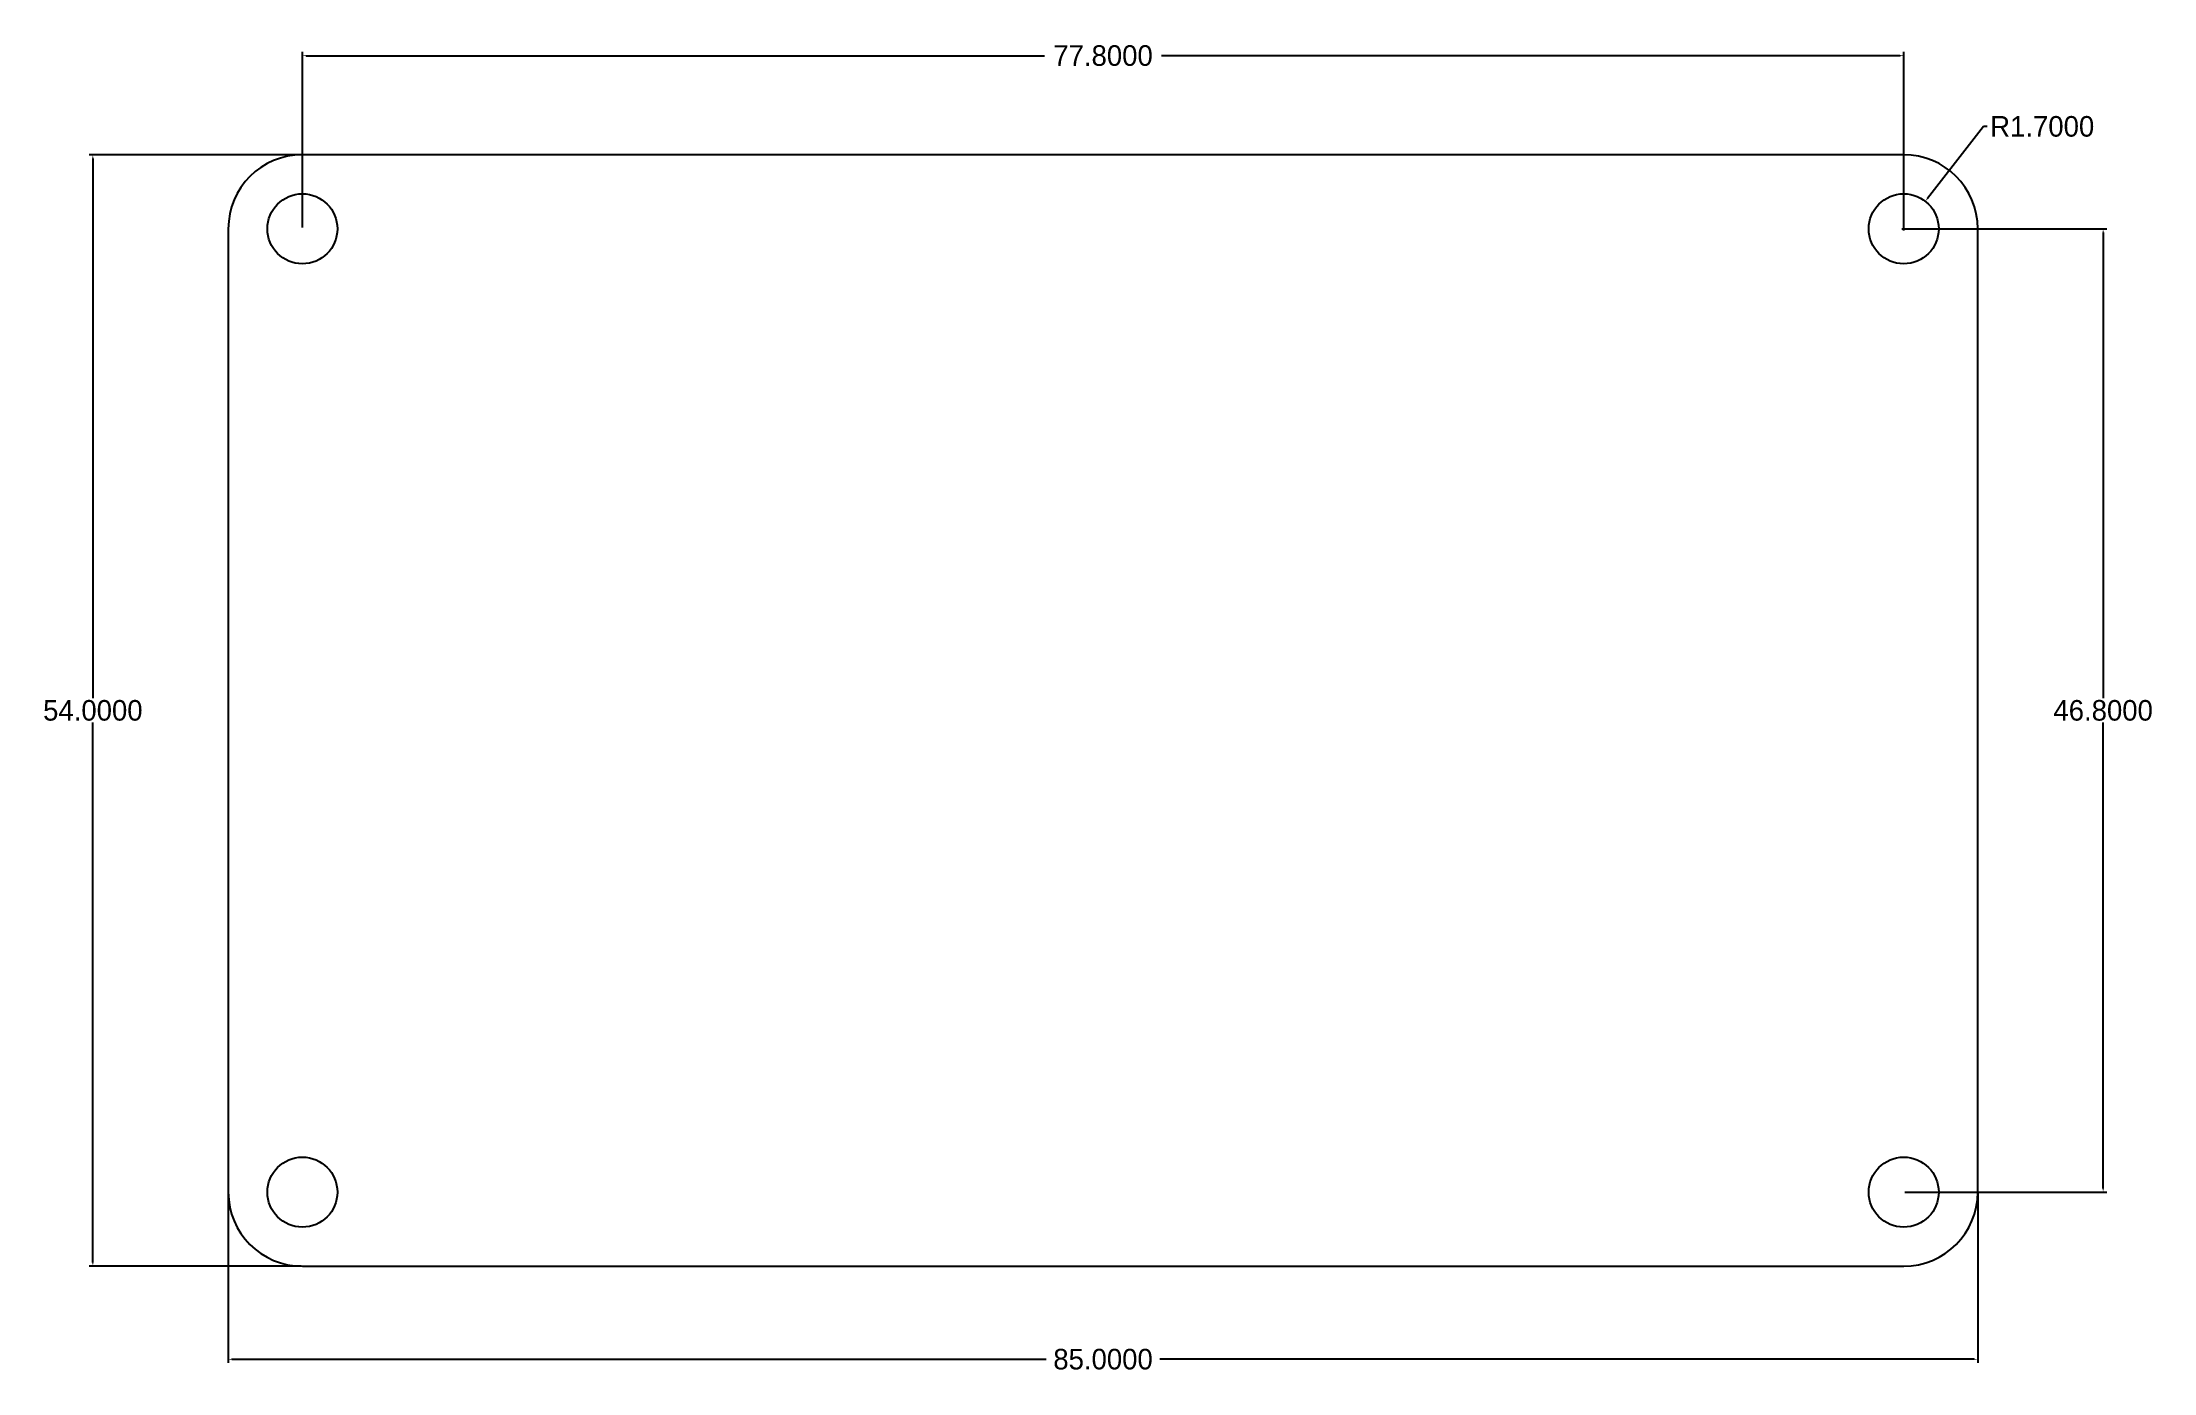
# Model space of a CAD drawing. Extents: x -9 to 94, y -5 to 59.
import ezdxf

# ---------------------------------------------------------------- set-up
doc = ezdxf.new("R2010")
doc.units = 0
doc.layers.get('0').update_dxf_attribs({"linetype": 'CONTINUOUS'})
doc.layers.get('Defpoints').update_dxf_attribs({"linetype": 'CONTINUOUS'})
doc.dimstyles.get("Standard").update_dxf_attribs({"dimtxt": 1, "dimasz": 0.18, "dimexe": 0.18, "dimexo": 0.0625, "dimgap": 0.09, "dimtad": 0, "dimtih": 1, "dimtoh": 1, "dimdec": 4, "dimzin": 0, "dimdsep": 46, "dimtxsty": 'STANDARD', "dimcen": 0.09, "dimadec": 0, "dimazin": 0, "dimtfac": 1, "dimtdec": 4, "dimtofl": 0, "dimtmove": 0, "dimatfit": 3, "dimfxl": 1, "dimtolj": 1, "dimtzin": 0, "dimarcsym": 0})

# ---------------------------------------------------------------- blocks, each defined once
blk = doc.blocks.new('*D10')
at = {"color": 0, "linetype": 'Continuous', "lineweight": -2, "transparency": 16777216}
for p, q in [((3.54, 54), (-6.76, 54)), ((-6.58, 53.82), (-6.58, 27.59)), ((-6.58, 0.18), (-6.58, 26.41)), ((3.54, 0), (-6.76, 0))]:
    blk.add_line(p, q, dxfattribs=at)
at = {"color": 0, "linetype": 'Continuous', "transparency": 16777216}
for points in [[(-6.61, 53.82), (-6.55, 53.82), (-6.58, 54)], [(-6.61, 0.18), (-6.55, 0.18), (-6.58, 0)]]:
    blk.add_solid(points, dxfattribs=at)
at = {"layer": 'Defpoints', "color": 0, "linetype": 'Continuous', "transparency": 16777216}
for p in [(3.6, 54), (3.6, 0), (-6.58, 0)]:
    blk.add_point(p, dxfattribs=at)
at = {"color": 0, "linetype": 'Continuous', "transparency": 16777216, "insert": (-6.58, 27), "char_height": 1, "attachment_point": 5}
blk.add_mtext('\\A1;54.0000', dxfattribs=at)
blk = doc.blocks.new('*D11')
at = {"color": 0, "linetype": 'Continuous', "lineweight": -2, "transparency": 16777216}
for p, q in [((0, 3.54), (0, -4.7)), ((85, 3.54), (85, -4.7)), ((0.18, -4.52), (39.74, -4.52)), ((84.82, -4.52), (45.26, -4.52))]:
    blk.add_line(p, q, dxfattribs=at)
at = {"color": 0, "linetype": 'Continuous', "transparency": 16777216}
for points in [[(0.18, -4.49), (0.18, -4.55), (0, -4.52)], [(84.82, -4.49), (84.82, -4.55), (85, -4.52)]]:
    blk.add_solid(points, dxfattribs=at)
at = {"layer": 'Defpoints', "color": 0, "linetype": 'Continuous', "transparency": 16777216}
for p in [(0, 3.6), (85, 3.6), (85, -4.52)]:
    blk.add_point(p, dxfattribs=at)
at = {"color": 0, "linetype": 'Continuous', "transparency": 16777216, "insert": (42.5, -4.52), "char_height": 1, "attachment_point": 5}
blk.add_mtext('\\A1;85.0000', dxfattribs=at)
blk = doc.blocks.new('*D12')
at = {"color": 0, "linetype": 'Continuous', "lineweight": -2, "transparency": 16777216}
for p, q in [((3.6, 50.46), (3.6, 58.99)), ((3.78, 58.81), (39.66, 58.81)), ((81.22, 58.81), (45.34, 58.81)), ((81.4, 50.46), (81.4, 58.99))]:
    blk.add_line(p, q, dxfattribs=at)
at = {"color": 0, "linetype": 'Continuous', "transparency": 16777216}
for points in [[(3.78, 58.84), (3.78, 58.78), (3.6, 58.81)], [(81.22, 58.84), (81.22, 58.78), (81.4, 58.81)]]:
    blk.add_solid(points, dxfattribs=at)
at = {"layer": 'Defpoints', "color": 0, "linetype": 'Continuous', "transparency": 16777216}
for p in [(3.6, 58.81), (3.6, 50.4), (81.4, 50.4)]:
    blk.add_point(p, dxfattribs=at)
at = {"color": 0, "linetype": 'Continuous', "transparency": 16777216, "insert": (42.5, 58.81), "char_height": 1, "attachment_point": 5}
blk.add_mtext('\\A1;77.8000', dxfattribs=at)
blk = doc.blocks.new('*D13')
at = {"color": 0, "linetype": 'Continuous', "lineweight": -2, "transparency": 16777216}
for p, q in [((81.46, 50.4), (91.27, 50.4)), ((91.09, 50.22), (91.09, 27.59)), ((91.09, 3.78), (91.09, 26.41)), ((81.46, 3.6), (91.27, 3.6))]:
    blk.add_line(p, q, dxfattribs=at)
at = {"color": 0, "linetype": 'Continuous', "transparency": 16777216}
for points in [[(91.06, 50.22), (91.12, 50.22), (91.09, 50.4)], [(91.06, 3.78), (91.12, 3.78), (91.09, 3.6)]]:
    blk.add_solid(points, dxfattribs=at)
at = {"layer": 'Defpoints', "color": 0, "linetype": 'Continuous', "transparency": 16777216}
for p in [(81.4, 50.4), (81.4, 3.6), (91.09, 3.6)]:
    blk.add_point(p, dxfattribs=at)
at = {"color": 0, "linetype": 'Continuous', "transparency": 16777216, "insert": (91.09, 27), "char_height": 1, "attachment_point": 5}
blk.add_mtext('\\A1;46.8000', dxfattribs=at)
blk = doc.blocks.new('*D14')
at = {"color": 0, "linetype": 'Continuous', "lineweight": -2, "transparency": 16777216}
for p, q in [((85.28, 55.37), (82.56, 51.88)), ((85.46, 55.37), (85.28, 55.37)), ((81.31, 50.4), (81.49, 50.4)), ((81.4, 50.31), (81.4, 50.49))]:
    blk.add_line(p, q, dxfattribs=at)
at = {"color": 0, "linetype": 'Continuous', "transparency": 16777216}
blk.add_solid([(82.53, 51.9), (82.58, 51.86), (82.45, 51.74)], dxfattribs=at)
at = {"layer": 'Defpoints', "color": 0, "linetype": 'Continuous', "transparency": 16777216}
for p in [(82.45, 51.74), (81.4, 50.4)]:
    blk.add_point(p, dxfattribs=at)
at = {"color": 0, "linetype": 'Continuous', "transparency": 16777216, "insert": (88.13, 55.37), "char_height": 1, "attachment_point": 5}
blk.add_mtext('\\A1;R1.7000', dxfattribs=at)

msp = doc.modelspace()

# ---------------------------------------------------------------- linework, layer by layer
at = {"linetype": 'Continuous'}
for p, q in [((81.4, 54), (3.6, 54)), ((0, 50.4), (0, 3.6)), ((85, 46.8), (85, 50.4)), ((85, 3.6), (85, 46.8)), ((3.6, 0), (81.4, 0))]:
    msp.add_line(p, q, dxfattribs=at)
for centre in [(3.6, 50.4), (81.4, 50.4), (3.6, 3.6), (81.4, 3.6)]:
    msp.add_circle(centre, 1.7, dxfattribs=at)
for centre, start, end in [((3.6, 50.4), 90, 180), ((81.4, 50.4), 0, 90), ((3.6, 3.6), 180, 270), ((81.4, 3.6), 270, 0)]:
    msp.add_arc(centre, 3.6, start, end, dxfattribs=at)

# ---------------------------------------------------------------- dimensions: what is measured, and where the dimension line sits
for base, p1, p2, picture, middle in [((3.6, 58.80753), (81.4, 50.4), (3.6, 50.4), '*D12', (42.5, 58.80753)), ((85, -4.51924), (0, 3.6), (85, 3.6), '*D11', (42.5, -4.51924))]:
    dim = msp.add_linear_dim(base=base, p1=p1, p2=p2, dimstyle='Standard', dxfattribs=at)
    dim.commit()
    dim.dimension.update_dxf_attribs({"geometry": picture, "text_midpoint": middle})
dim = msp.add_radius_dim(center=(81.4, 50.4), mpoint=(82.44549, 51.7405), dimstyle='Standard', dxfattribs=at)
dim.commit()
dim.dimension.update_dxf_attribs({"geometry": '*D14', "text_midpoint": (88.12972, 55.37019), "dimtype": 164})
dim = msp.add_linear_dim(base=(-6.57828, 0), p1=(3.6, 54), p2=(3.6, 0), angle=90, dimstyle='Standard', dxfattribs=at)
dim.commit()
dim.dimension.update_dxf_attribs({"geometry": '*D10', "text_midpoint": (-6.57828, 27)})
dim = msp.add_aligned_dim(p1=(81.4, 50.4), p2=(81.4, 3.6), distance=9.68848, dimstyle='Standard', dxfattribs=at)
dim.commit()
dim.dimension.update_dxf_attribs({"geometry": '*D13', "text_midpoint": (91.08848, 27)})

doc.saveas('drawing.dxf')
